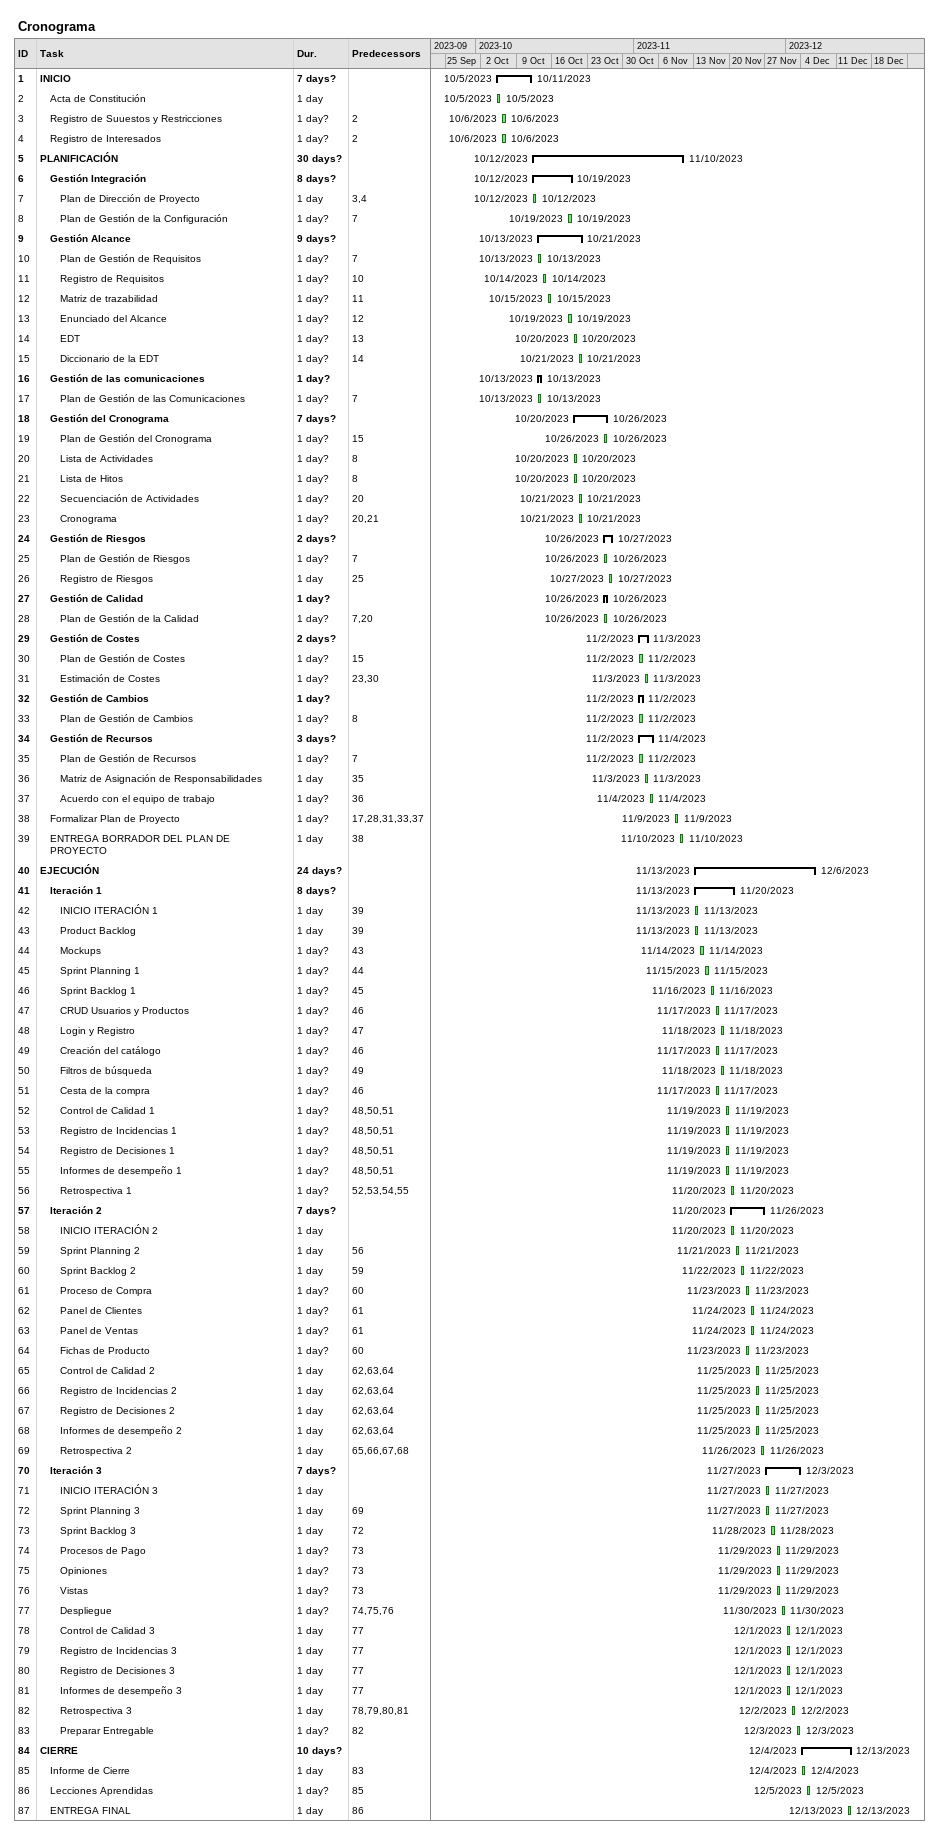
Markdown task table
Cronograma

| ID | Level | Task | Duration | Start | Finish | Predecessors |
|---|---|---|---|---|---|---|
| 1 | 1 | **INICIO** | 7d? | 2023-10-05 | 2023-10-11 |  |
| 2 | 2 | Acta de Constitución | 1d | 2023-10-05 | 2023-10-05 |  |
| 3 | 2 | Registro de Suuestos y Restricciones | 1d? | 2023-10-06 | 2023-10-06 | 2 |
| 4 | 2 | Registro de Interesados | 1d? | 2023-10-06 | 2023-10-06 | 2 |
| 5 | 1 | **PLANIFICACIÓN** | 30d? | 2023-10-12 | 2023-11-10 |  |
| 6 | 2 | **Gestión Integración** | 8d? | 2023-10-12 | 2023-10-19 |  |
| 7 | 3 | Plan de Dirección de Proyecto | 1d | 2023-10-12 | 2023-10-12 | 3, 4 |
| 8 | 3 | Plan de Gestión de la Configuración | 1d? | 2023-10-19 | 2023-10-19 | 7 |
| 9 | 2 | **Gestión Alcance** | 9d? | 2023-10-13 | 2023-10-21 |  |
| 10 | 3 | Plan de Gestión de Requisitos | 1d? | 2023-10-13 | 2023-10-13 | 7 |
| 11 | 3 | Registro de Requisitos | 1d? | 2023-10-14 | 2023-10-14 | 10 |
| 12 | 3 | Matriz de trazabilidad | 1d? | 2023-10-15 | 2023-10-15 | 11 |
| 13 | 3 | Enunciado del Alcance | 1d? | 2023-10-19 | 2023-10-19 | 12 |
| 14 | 3 | EDT | 1d? | 2023-10-20 | 2023-10-20 | 13 |
| 15 | 3 | Diccionario de la EDT | 1d? | 2023-10-21 | 2023-10-21 | 14 |
| 16 | 2 | **Gestión de las comunicaciones** | 1d? | 2023-10-13 | 2023-10-13 |  |
| 17 | 3 | Plan de Gestión de las Comunicaciones | 1d? | 2023-10-13 | 2023-10-13 | 7 |
| 18 | 2 | **Gestión del Cronograma** | 7d? | 2023-10-20 | 2023-10-26 |  |
| 19 | 3 | Plan de Gestión del Cronograma | 1d? | 2023-10-26 | 2023-10-26 | 15 |
| 20 | 3 | Lista de Actividades | 1d? | 2023-10-20 | 2023-10-20 | 8 |
| 21 | 3 | Lista de Hitos | 1d? | 2023-10-20 | 2023-10-20 | 8 |
| 22 | 3 | Secuenciación de Actividades | 1d? | 2023-10-21 | 2023-10-21 | 20 |
| 23 | 3 | Cronograma | 1d? | 2023-10-21 | 2023-10-21 | 20, 21 |
| 24 | 2 | **Gestión de Riesgos** | 2d? | 2023-10-26 | 2023-10-27 |  |
| 25 | 3 | Plan de Gestión de Riesgos | 1d? | 2023-10-26 | 2023-10-26 | 7 |
| 26 | 3 | Registro de Riesgos | 1d | 2023-10-27 | 2023-10-27 | 25 |
| 27 | 2 | **Gestión de Calidad** | 1d? | 2023-10-26 | 2023-10-26 |  |
| 28 | 3 | Plan de Gestión de la Calidad | 1d? | 2023-10-26 | 2023-10-26 | 7, 20 |
| 29 | 2 | **Gestión de Costes** | 2d? | 2023-11-02 | 2023-11-03 |  |
| 30 | 3 | Plan de Gestión de Costes | 1d? | 2023-11-02 | 2023-11-02 | 15 |
| 31 | 3 | Estimación de Costes | 1d? | 2023-11-03 | 2023-11-03 | 23, 30 |
| 32 | 2 | **Gestión de Cambios** | 1d? | 2023-11-02 | 2023-11-02 |  |
| 33 | 3 | Plan de Gestión de Cambios | 1d? | 2023-11-02 | 2023-11-02 | 8 |
| 34 | 2 | **Gestión de Recursos** | 3d? | 2023-11-02 | 2023-11-04 |  |
| 35 | 3 | Plan de Gestión de Recursos | 1d? | 2023-11-02 | 2023-11-02 | 7 |
| 36 | 3 | Matriz de Asignación de Responsabilidades | 1d | 2023-11-03 | 2023-11-03 | 35 |
| 37 | 3 | Acuerdo con el equipo de trabajo | 1d? | 2023-11-04 | 2023-11-04 | 36 |
| 38 | 2 | Formalizar Plan de Proyecto | 1d? | 2023-11-09 | 2023-11-09 | 17, 28, 31, 33, 37 |
| 39 | 2 | ENTREGA BORRADOR DEL PLAN DE PROYECTO | 1d | 2023-11-10 | 2023-11-10 | 38 |
| 40 | 1 | **EJECUCIÓN** | 24d? | 2023-11-13 | 2023-12-06 |  |
| 41 | 2 | **Iteración 1** | 8d? | 2023-11-13 | 2023-11-20 |  |
| 42 | 3 | INICIO ITERACIÓN 1 | 1d | 2023-11-13 | 2023-11-13 | 39 |
| 43 | 3 | Product Backlog | 1d | 2023-11-13 | 2023-11-13 | 39 |
| 44 | 3 | Mockups | 1d? | 2023-11-14 | 2023-11-14 | 43 |
| 45 | 3 | Sprint Planning 1 | 1d? | 2023-11-15 | 2023-11-15 | 44 |
| 46 | 3 | Sprint Backlog 1 | 1d? | 2023-11-16 | 2023-11-16 | 45 |
| 47 | 3 | CRUD Usuarios y Productos | 1d? | 2023-11-17 | 2023-11-17 | 46 |
| 48 | 3 | Login y Registro | 1d? | 2023-11-18 | 2023-11-18 | 47 |
| 49 | 3 | Creación del catálogo | 1d? | 2023-11-17 | 2023-11-17 | 46 |
| 50 | 3 | Filtros de búsqueda | 1d? | 2023-11-18 | 2023-11-18 | 49 |
| 51 | 3 | Cesta de la compra | 1d? | 2023-11-17 | 2023-11-17 | 46 |
| 52 | 3 | Control de Calidad 1 | 1d? | 2023-11-19 | 2023-11-19 | 48, 50, 51 |
| 53 | 3 | Registro de Incidencias 1 | 1d? | 2023-11-19 | 2023-11-19 | 48, 50, 51 |
| 54 | 3 | Registro de Decisiones 1 | 1d? | 2023-11-19 | 2023-11-19 | 48, 50, 51 |
| 55 | 3 | Informes de desempeño 1 | 1d? | 2023-11-19 | 2023-11-19 | 48, 50, 51 |
| 56 | 3 | Retrospectiva 1 | 1d? | 2023-11-20 | 2023-11-20 | 52, 53, 54, 55 |
| 57 | 2 | **Iteración 2** | 7d? | 2023-11-20 | 2023-11-26 |  |
| 58 | 3 | INICIO ITERACIÓN 2 | 1d | 2023-11-20 | 2023-11-20 |  |
| 59 | 3 | Sprint Planning 2 | 1d | 2023-11-21 | 2023-11-21 | 56 |
| 60 | 3 | Sprint Backlog 2 | 1d | 2023-11-22 | 2023-11-22 | 59 |
| 61 | 3 | Proceso de Compra | 1d? | 2023-11-23 | 2023-11-23 | 60 |
| 62 | 3 | Panel de Clientes | 1d? | 2023-11-24 | 2023-11-24 | 61 |
| 63 | 3 | Panel de Ventas | 1d? | 2023-11-24 | 2023-11-24 | 61 |
| 64 | 3 | Fichas de Producto | 1d? | 2023-11-23 | 2023-11-23 | 60 |
| 65 | 3 | Control de Calidad 2 | 1d | 2023-11-25 | 2023-11-25 | 62, 63, 64 |
| 66 | 3 | Registro de Incidencias 2 | 1d | 2023-11-25 | 2023-11-25 | 62, 63, 64 |
| 67 | 3 | Registro de Decisiones 2 | 1d | 2023-11-25 | 2023-11-25 | 62, 63, 64 |
| 68 | 3 | Informes de desempeño 2 | 1d | 2023-11-25 | 2023-11-25 | 62, 63, 64 |
| 69 | 3 | Retrospectiva 2 | 1d | 2023-11-26 | 2023-11-26 | 65, 66, 67, 68 |
| 70 | 2 | **Iteración 3** | 7d? | 2023-11-27 | 2023-12-03 |  |
| 71 | 3 | INICIO ITERACIÓN 3 | 1d | 2023-11-27 | 2023-11-27 |  |
| 72 | 3 | Sprint Planning 3 | 1d | 2023-11-27 | 2023-11-27 | 69 |
| 73 | 3 | Sprint Backlog 3 | 1d | 2023-11-28 | 2023-11-28 | 72 |
| 74 | 3 | Procesos de Pago | 1d? | 2023-11-29 | 2023-11-29 | 73 |
| 75 | 3 | Opiniones | 1d? | 2023-11-29 | 2023-11-29 | 73 |
| 76 | 3 | Vistas | 1d? | 2023-11-29 | 2023-11-29 | 73 |
| 77 | 3 | Despliegue | 1d? | 2023-11-30 | 2023-11-30 | 74, 75, 76 |
| 78 | 3 | Control de Calidad 3 | 1d | 2023-12-01 | 2023-12-01 | 77 |
| 79 | 3 | Registro de Incidencias 3 | 1d | 2023-12-01 | 2023-12-01 | 77 |
| 80 | 3 | Registro de Decisiones 3 | 1d | 2023-12-01 | 2023-12-01 | 77 |
| 81 | 3 | Informes de desempeño 3 | 1d | 2023-12-01 | 2023-12-01 | 77 |
| 82 | 3 | Retrospectiva 3 | 1d | 2023-12-02 | 2023-12-02 | 78, 79, 80, 81 |
| 83 | 3 | Preparar Entregable | 1d? | 2023-12-03 | 2023-12-03 | 82 |
| 84 | 1 | **CIERRE** | 10d? | 2023-12-04 | 2023-12-13 |  |
| 85 | 2 | Informe de Cierre | 1d | 2023-12-04 | 2023-12-04 | 83 |
| 86 | 2 | Lecciones Aprendidas | 1d? | 2023-12-05 | 2023-12-05 | 85 |
| 87 | 2 | ENTREGA FINAL | 1d | 2023-12-13 | 2023-12-13 | 86 |
